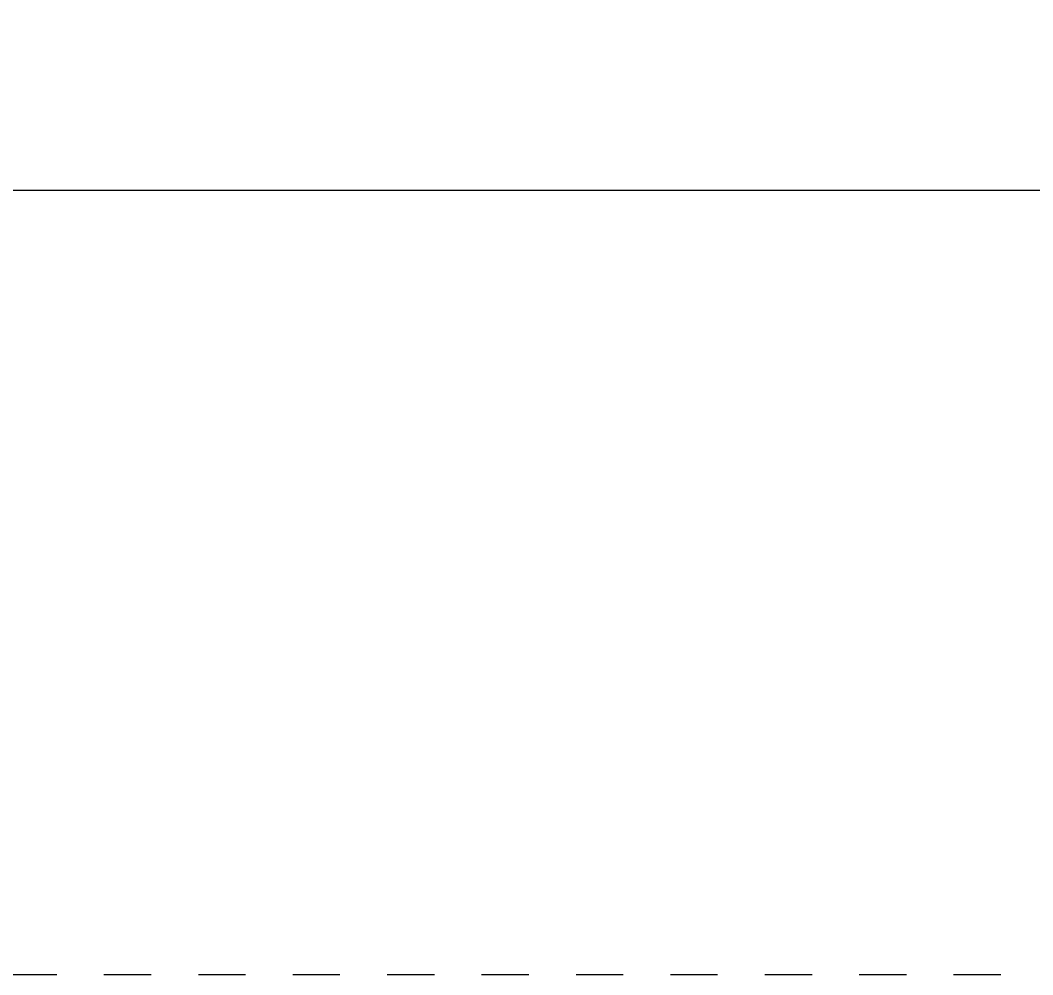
# Model space of a CAD drawing. Header units: metres. Extents: x 118 to 451, y -76 to 55.
# Drawn here: x 306.658 to 308.803, y -13.426 to -11.404 of the extents above; entities that cross this region are included whole.
import ezdxf

# ---------------------------------------------------------------- set-up
doc = ezdxf.new("R2010")
doc.units = ezdxf.units.M
doc.linetypes.add('Grid Line', pattern=[0.022225, 0.0127, -0.003175, 0.003175, -0.003175])
for name, color, linetype, lineweight in [('A-ANNO-DIMS', 7, 'Continuous', 9), ('A-ANNO-DIMS-100', 7, 'Continuous', 9), ('S-GRID', 7, 'Continuous', 9)]:
    doc.layers.add(name, color=color, linetype=linetype, lineweight=lineweight)
doc.styles.add('Tahoma', font='tahoma.ttf', dxfattribs={"height": 0.2})
doc.dimstyles.new('R_Tahoma_2_0', dxfattribs={"dimscale": 0.3048, "dimtxt": 0.208804, "dimasz": 0.984252, "dimexe": 0.787402, "dimexo": 0.492126, "dimgap": 0.328084, "dimtad": 1, "dimrnd": 0.01, "dimzin": 0, "dimdsep": 46, "dimtxsty": 'Tahoma', "dimblk1": 'OBLIQUE', "dimblk2": 'OBLIQUE', "dimsah": 1, "dimcen": 0.09, "dimdle": 0.787402, "dimazin": 2, "dimtfac": 1, "dimtdec": 4, "dimtix": 1, "dimtmove": 0, "dimatfit": 3, "dimfxl": 1, "dimtvp": 1, "dimtolj": 1, "dimtzin": 0, "dimarcsym": 2})

# ---------------------------------------------------------------- blocks, each defined once
blk = doc.blocks.new('DIMBLOCK34-Nivel Top-EC')
at = {"layer": 'A-ANNO-DIMS-100'}
for p, q in [((309.9823, -11.7635), (309.9823, -11.5235)), ((301.9534, -11.7635), (301.9534, -11.7014)), ((301.7134, -11.7635), (309.9823, -11.7635)), ((301.9534, -11.7635), (301.9534, -12.0035)), ((309.9823, -11.7635), (309.9823, -13.1441))]:
    blk.add_line(p, q, dxfattribs=at)
at = {"layer": 'A-ANNO-DIMS-100', "lineweight": 35}
for p, q in [((301.9534, -11.7635), (302.1034, -11.6135)), ((309.9823, -11.7635), (310.1323, -11.6135)), ((301.9534, -11.7635), (301.8034, -11.9135)), ((309.9823, -11.7635), (309.8323, -11.9135))]:
    blk.add_line(p, q, dxfattribs=at)
at = {"layer": 'A-ANNO-DIMS-100', "color": 0, "insert": (305.7027, -11.4072), "char_height": 0.2, "width": 0.636356, "attachment_point": 1, "line_spacing_factor": 0.994306, "style": 'Tahoma'}
blk.add_mtext('8.03', dxfattribs=at)
blk = doc.blocks.new('_Oblique')
at = {"color": 0, "linetype": 'ByBlock', "lineweight": -2}
blk.add_line((-0.5, -0.5), (0.5, 0.5), dxfattribs=at)

msp = doc.modelspace()

# ---------------------------------------------------------------- linework, layer by layer
at = {"layer": 'S-GRID', "color": 253, "linetype": 'Grid Line', "true_color": 0xaaaaaa}
msp.add_line((321.5357, -13.4259), (291.5149, -13.4259), dxfattribs=at)

# ---------------------------------------------------------------- dimensions: what is measured, and where the dimension line sits
at = {"layer": 'A-ANNO-DIMS'}
dim = msp.add_linear_dim(base=(309.9823, -11.7635), p1=(301.9534, -11.5514), p2=(309.9823, -13.2941), dimstyle='R_Tahoma_2_0', override={"dimpost": '<>', "dimfxl": 8.215877}, dxfattribs=at)
dim.commit()
dim.dimension.update_dxf_attribs({"geometry": 'DIMBLOCK34-Nivel Top-EC', "text_midpoint": (305.9678, -11.5589)})

doc.saveas('drawing.dxf')
